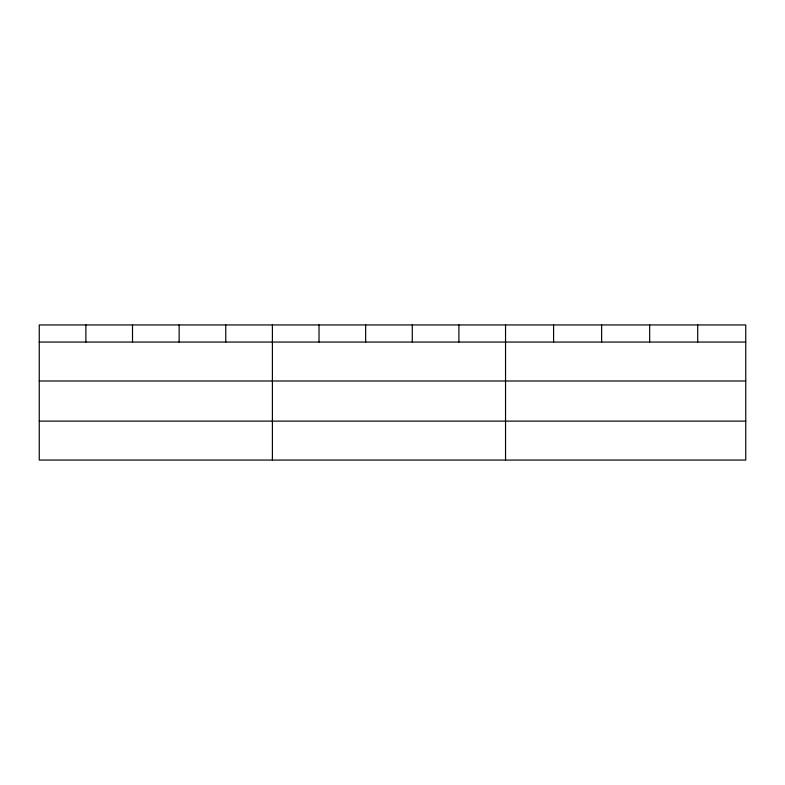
<?xml version="1.0" encoding="UTF-8"?>
<svg xmlns="http://www.w3.org/2000/svg" width="785" height="785" viewBox="0 0 785 785"><rect width="100%" height="100%" fill="white"/><g stroke="black" fill="none" stroke-linecap="round" stroke-linejoin="round"><path stroke-width="1.18" d="M745.75 380.99L745.75 324.941L39.25 324.941L39.25 460.059L745.75 460.059L745.75 380.99L39.25 380.99M39.25 342.054L745.75 342.054M39.25 421.113L745.75 421.113M697.708 324.941L697.708 342.054M649.666 324.941L649.666 342.054M601.624 324.941L601.624 342.054M553.582 324.941L553.582 342.054M505.54 324.941L505.54 460.059M458.911 324.941L458.911 342.054M412.282 324.941L412.282 342.054M365.653 324.941L365.653 342.054M319.024 324.941L319.024 342.054M272.395 324.941L272.395 460.059M225.766 324.941L225.766 342.054M179.137 324.941L179.137 342.054M132.508 324.941L132.508 342.054M85.879 324.941L85.879 342.054"/></g></svg>
